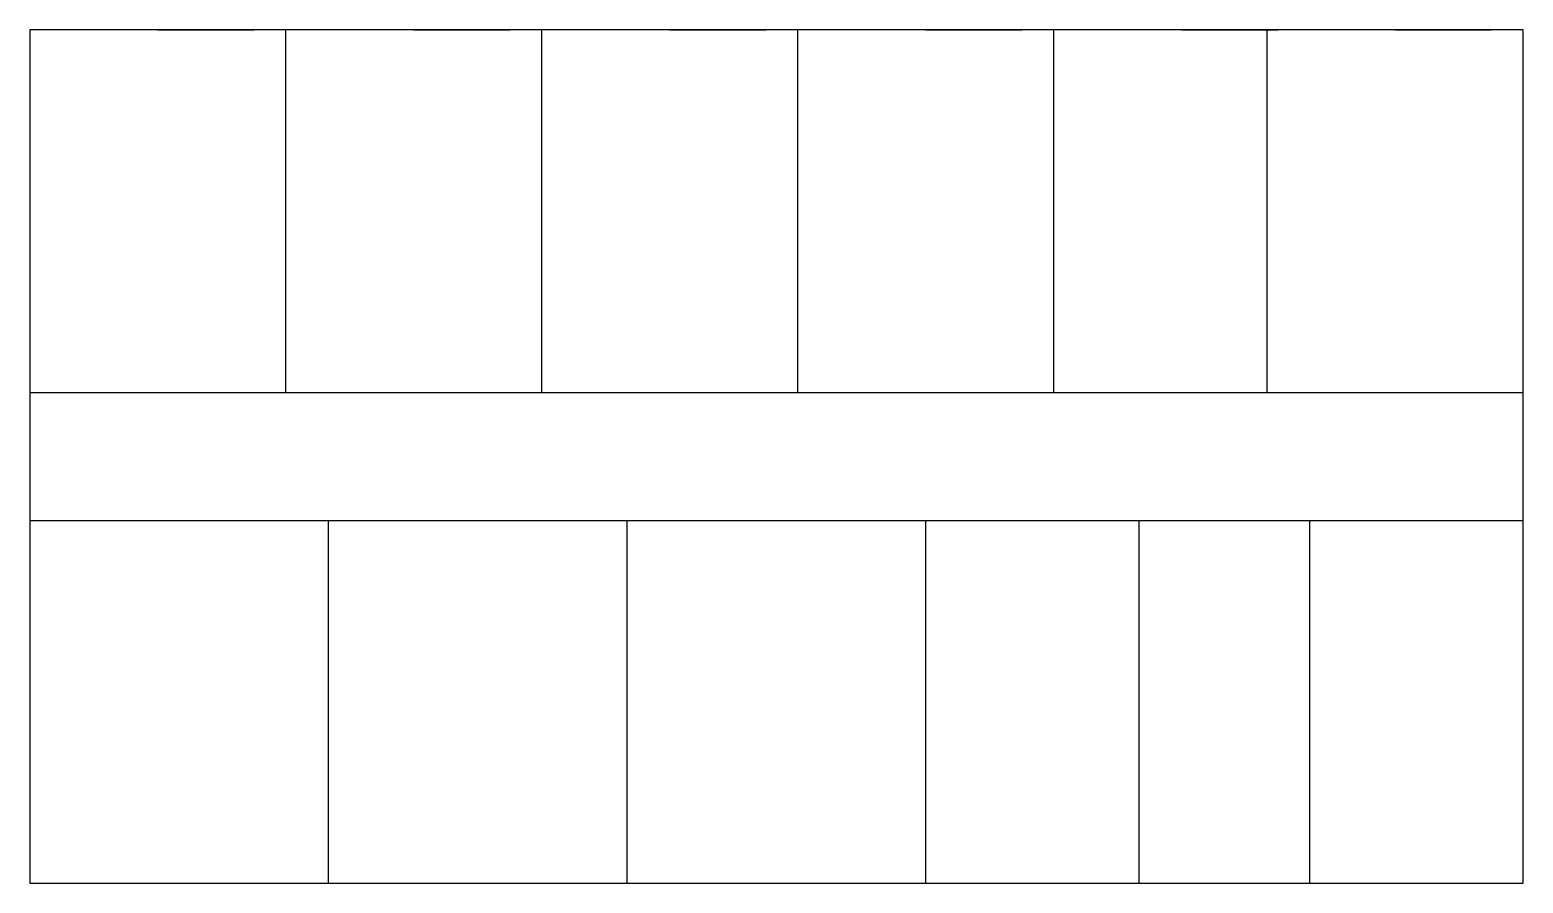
# Model space of a CAD drawing. Header units: metres. Extents: x 0 to 35, y 0 to 20.
import ezdxf

# ---------------------------------------------------------------- set-up
doc = ezdxf.new("R2010")
doc.units = ezdxf.units.M
for name, color, linetype in [('DOOR', 5, 'Continuous'), ('WALL_EXT', 1, 'Continuous'), ('WALL_INT', 3, 'Continuous'), ('WINDOW', 4, 'Continuous')]:
    doc.layers.add(name, color=color, linetype=linetype)

# ---------------------------------------------------------------- blocks, each defined once
blk = doc.blocks.new('DOOR_SINGLE')
blk.add_line((0, 0), (1, 0))
blk = doc.blocks.new('WINDOW_1500')
blk.add_line((0, 0), (1.5, 0))

msp = doc.modelspace()

# ---------------------------------------------------------------- linework, layer by layer
at = {"layer": 'WALL_EXT'}
for p, q in [((35, 20), (0, 20)), ((0, 20), (0, 0)), ((35, 0), (35, 20)), ((0, 0), (35, 0))]:
    msp.add_line(p, q, dxfattribs=at)
at = {"layer": 'WALL_INT'}
for p, q in [((6, 11.5), (6, 20)), ((12, 11.5), (12, 20)), ((18, 11.5), (18, 20)), ((24, 11.5), (24, 20)), ((29, 11.5), (29, 20)), ((0, 11.5), (35, 11.5)), ((0, 8.5), (35, 8.5)), ((7, 0), (7, 8.5)), ((14, 0), (14, 8.5)), ((21, 0), (21, 8.5)), ((26, 0), (26, 8.5)), ((30, 0), (30, 8.5))]:
    msp.add_line(p, q, dxfattribs=at)

# ---------------------------------------------------------------- block references
at = {"layer": 'DOOR'}
for p in [(3, 11.5), (9, 11.5), (15, 11.5), (21, 11.5), (26.5, 11.5), (32, 11.5), (3.5, 8.5), (10.5, 8.5), (17.5, 8.5), (23.5, 8.5), (28, 8.5), (32.5, 8.5)]:
    msp.add_blockref('DOOR_SINGLE', p, dxfattribs=at)
at = {"layer": 'WINDOW', "xscale": 1.5}
for p in [(3, 20), (9, 20), (15, 20), (21, 20), (27, 20), (32, 20), (3, 0), (10, 0), (17, 0), (24, 0), (31, 0)]:
    msp.add_blockref('WINDOW_1500', p, dxfattribs=at)

doc.saveas('drawing.dxf')
